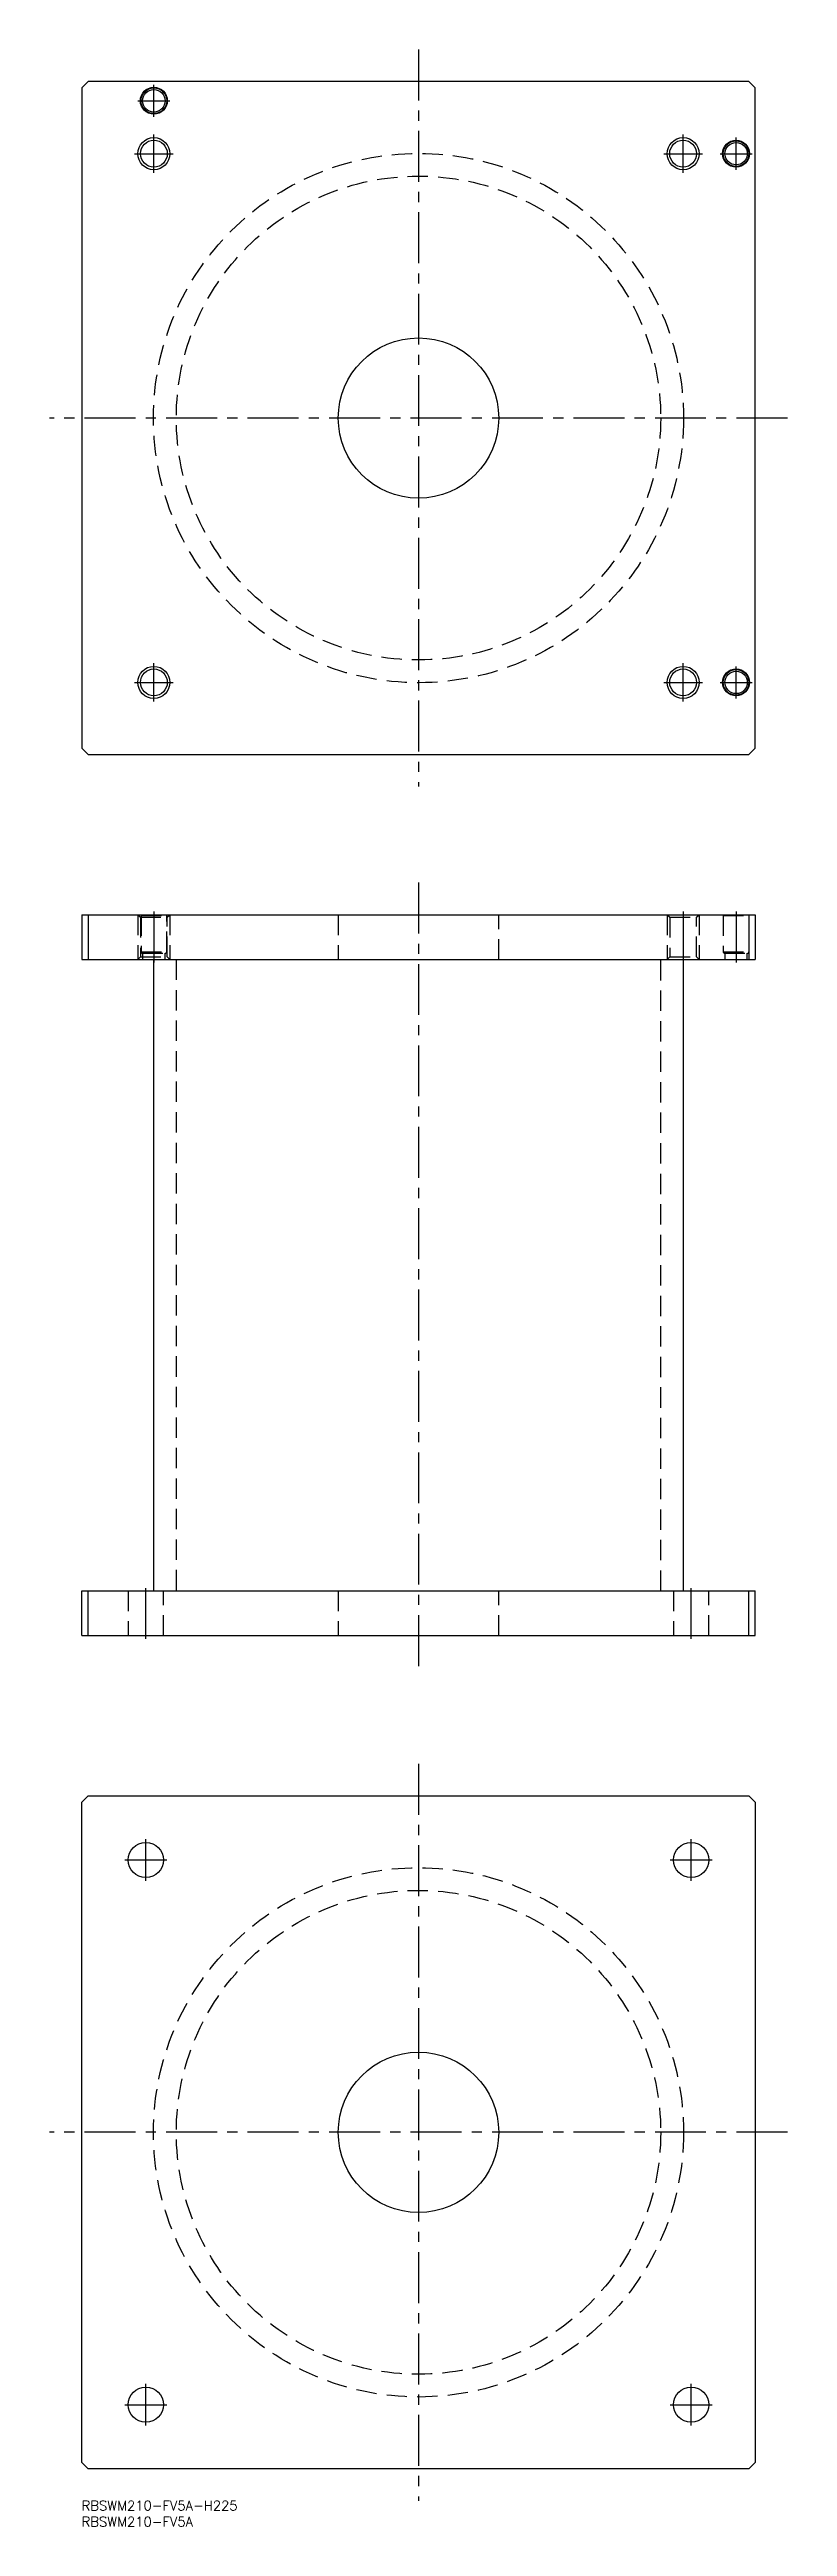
# Model space of a CAD drawing. Extents: x -10 to 220, y -8 to 765.
import ezdxf

# ---------------------------------------------------------------- set-up
doc = ezdxf.new("R2010")
doc.units = 0
doc.header["$LTSCALE"] = 0.5
doc.linetypes.add('CENTER', pattern=[50.8, 31.75, -6.35, 6.35, -6.35])
doc.linetypes.add('DASHED', pattern=[19.05, 12.7, -6.35])
doc.layers.get('0').update_dxf_attribs({"linetype": 'CONTINUOUS'})
for name, color, linetype in [('MSM_CENTER', 1, 'CENTER'), ('MSM_CONTINUOUS', 7, 'CONTINUOUS'), ('MSM_DASHED', 4, 'DASHED'), ('MSM_NARROW', 5, 'CONTINUOUS'), ('MSM_PART_NUMBER', 7, 'CONTINUOUS')]:
    doc.layers.add(name, color=color, linetype=linetype)
doc.styles.get("Standard").update_dxf_attribs({"font": 'txt.shx', "height": 3, "bigfont": 'bigfont.shx'})

msp = doc.modelspace()

# ---------------------------------------------------------------- linework, layer by layer
for p, q in [((2, 755), (0, 753)), ((208, 755), (2, 755)), ((210, 753), (208, 755))]:
    msp.add_line(p, q)
for centre, radius in [((22.5, 749), 4.2), ((22.5, 749), 4), ((22.5, 749), 3.5), ((22.5, 732.5), 4.188), ((187.5, 732.5), 4.188), ((204, 732.5), 4.2), ((204, 732.5), 4), ((204, 732.5), 3.5)]:
    msp.add_circle(centre, radius)
at = {"layer": 'MSM_CENTER'}
for p, q in [((105, 765), (105, 535)), ((22.5, 744), (22.5, 754)), ((17.5, 749), (27.5, 749)), ((22.5, 726.5), (22.5, 738.5)), ((187.5, 726.5), (187.5, 738.5)), ((204, 727.5), (204, 737.5)), ((16.5, 732.5), (28.5, 732.5)), ((181.5, 732.5), (193.5, 732.5)), ((199, 732.5), (209, 732.5)), ((220, 650), (-10, 650)), ((22.5, 561.5), (22.5, 573.5)), ((187.5, 561.5), (187.5, 573.5)), ((204, 562.5), (204, 572.5)), ((16.5, 567.5), (28.5, 567.5)), ((181.5, 567.5), (193.5, 567.5)), ((199, 567.5), (209, 567.5)), ((105, 505), (105, 260)), ((22.5, 496), (22.5, 480)), ((187.5, 496), (187.5, 480)), ((204, 496), (204, 480)), ((20, 269), (20, 285)), ((190, 269), (190, 285)), ((105, 230), (105, 0)), ((20, 193.5), (20, 206.5)), ((190, 193.5), (190, 206.5)), ((13.5, 200), (26.5, 200)), ((183.5, 200), (196.5, 200)), ((220, 115), (-10, 115)), ((20, 23.5), (20, 36.5)), ((190, 23.5), (190, 36.5)), ((13.5, 30), (26.5, 30)), ((183.5, 30), (196.5, 30))]:
    msp.add_line(p, q, dxfattribs=at)
at = {"layer": 'MSM_CONTINUOUS'}
for p, q in [((0, 753), (0, 547)), ((210, 547), (210, 753)), ((0, 547), (2, 545)), ((2, 545), (208, 545)), ((208, 545), (210, 547)), ((0, 495), (210, 495)), ((0, 495), (0, 481)), ((2, 495), (2, 481)), ((208, 495), (208, 481)), ((210, 495), (210, 481)), ((0, 481), (210, 481)), ((22.4, 481), (22.4, 284)), ((187.6, 284), (187.6, 481)), ((0, 270), (0, 284)), ((0, 284), (210, 284)), ((2, 270), (2, 284)), ((208, 270), (208, 284)), ((210, 270), (210, 284)), ((0, 270), (210, 270)), ((0, 218), (2, 220)), ((0, 12), (0, 218)), ((2, 220), (208, 220)), ((208, 220), (210, 218)), ((210, 218), (210, 12)), ((2, 10), (0, 12)), ((208, 10), (2, 10)), ((210, 12), (208, 10))]:
    msp.add_line(p, q, dxfattribs=at)
for centre, radius in [((105, 650), 25), ((22.5, 567.5), 4.188), ((187.5, 567.5), 4.188), ((204, 567.5), 4.2), ((204, 567.5), 4), ((204, 567.5), 3.5), ((20, 200), 5.5), ((190, 200), 5.5), ((105, 115), 25), ((20, 30), 5.5), ((190, 30), 5.5)]:
    msp.add_circle(centre, radius, dxfattribs=at)
at = {"layer": 'MSM_DASHED'}
for p, q in [((17.5, 495), (18.312, 494.188)), ((17.5, 495), (17.5, 481)), ((18.3, 495), (18.5, 494.8)), ((18.5, 494.8), (26.5, 494.8)), ((18.5, 494.8), (18.5, 483.4)), ((26.5, 494.8), (26.7, 495)), ((26.5, 483.4), (26.5, 494.8)), ((26.688, 494.188), (27.5, 495)), ((27.5, 495), (27.5, 481)), ((80, 495), (80, 481)), ((130, 481), (130, 495)), ((182.5, 495), (183.312, 494.188)), ((182.5, 495), (182.5, 481)), ((191.688, 494.188), (192.5, 495)), ((192.5, 495), (192.5, 481)), ((199.8, 495), (200, 494.8)), ((200, 494.8), (208, 494.8)), ((200, 494.8), (200, 483.4)), ((208, 494.8), (208.2, 495)), ((18.312, 494.188), (26.688, 494.188)), ((18.312, 494.188), (18.312, 481.812)), ((26.688, 481.812), (26.688, 494.188)), ((183.312, 494.188), (191.688, 494.188)), ((183.312, 494.188), (183.312, 481.812)), ((191.688, 481.812), (191.688, 494.188)), ((18.312, 481.812), (17.5, 481)), ((18.312, 481.812), (26.688, 481.812)), ((18.507, 483.4), (26.493, 483.4)), ((18.9, 483), (26.1, 483)), ((19, 483), (19, 481)), ((26, 481), (26, 483)), ((27.5, 481), (26.688, 481.812)), ((29.5, 481), (29.5, 284)), ((180.5, 284), (180.5, 481)), ((183.312, 481.812), (182.5, 481)), ((183.312, 481.812), (191.688, 481.812)), ((192.5, 481), (191.688, 481.812)), ((200.007, 483.4), (207.993, 483.4)), ((200.4, 483), (207.6, 483)), ((200.5, 483), (200.5, 481)), ((207.5, 481), (207.5, 483)), ((14.5, 284), (14.5, 270)), ((25.5, 270), (25.5, 284)), ((80, 284), (80, 270)), ((130, 270), (130, 284)), ((184.5, 284), (184.5, 270)), ((195.5, 270), (195.5, 284))]:
    msp.add_line(p, q, dxfattribs=at)
for centre, radius in [((105, 650), 82.6), ((105, 650), 75.5), ((105, 115), 82.6), ((105, 115), 75.5)]:
    msp.add_circle(centre, radius, dxfattribs=at)
for centre, start, end in [((18.9, 483.4), 180, 270), ((26.1, 483.4), 270, 360), ((200.4, 483.4), 180, 270), ((207.6, 483.4), 270, 360)]:
    msp.add_arc(centre, 0.4, start, end, dxfattribs=at)
at = {"layer": 'MSM_NARROW'}
for centre in [(22.5, 732.5), (187.5, 732.5), (22.5, 567.5), (187.5, 567.5)]:
    msp.add_circle(centre, 5, dxfattribs=at)

# ---------------------------------------------------------------- texts
at = {"layer": 'MSM_PART_NUMBER'}
for s, p in [('RBSWM210-FV5A-H225', (0, -3)), ('RBSWM210-FV5A', (0, -8))]:
    msp.add_text(s, height=3, dxfattribs=at).set_placement(p)

doc.saveas('drawing.dxf')
